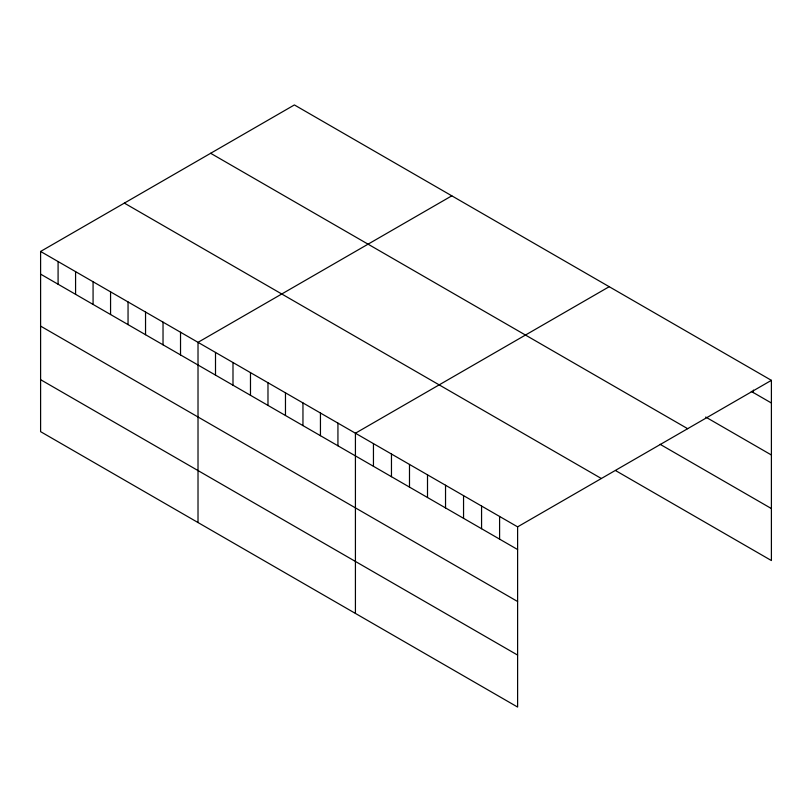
<?xml version="1.0" encoding="UTF-8"?>
<svg xmlns="http://www.w3.org/2000/svg" width="812" height="812" viewBox="0 0 812 812"><rect width="100%" height="100%" fill="white"/><g stroke="black" fill="none" stroke-linecap="round" stroke-linejoin="round"><path stroke-width="1.22" d="M40.6 251.456L517.609 526.856L517.609 707.059L40.6 431.659L40.6 251.456L294.391 104.941L771.4 380.341L771.4 560.544L615.577 470.574M451.807 195.824L198.016 342.339L198.016 522.542M609.213 286.697L355.423 433.222L355.423 613.425M517.609 526.856L771.4 380.341M751.262 391.374L771.4 403.006M705.679 417.043L771.4 454.994M210.643 153.285L687.652 428.685M660.095 444.296L771.4 508.556M124.348 203.112L601.357 478.512M40.6 274.131L517.609 549.531M40.6 326.109L517.609 601.509M40.6 379.681L517.609 655.081M753.384 390.085L753.384 392.602M499.593 516.452L499.593 539.127M481.567 506.049L481.567 528.724M463.55 495.645L463.55 518.32M445.534 485.241L445.534 507.916M427.508 474.837L427.508 497.512M409.492 464.434L409.492 487.098M391.465 454.03L391.465 476.695M373.449 443.626L373.449 466.291M337.934 423.123L337.934 445.798M320.446 413.024L320.446 435.699M302.957 402.935L302.957 425.6M285.469 392.835L285.469 415.5M267.98 382.736L267.98 405.401M250.482 372.637L250.482 395.302M232.993 362.538L232.993 385.203M215.505 352.438L215.505 375.103M180.528 332.24L180.528 354.915M163.029 322.151L163.029 344.816M145.541 312.052L145.541 334.717M128.052 301.952L128.052 324.617M110.564 291.853L110.564 314.518M93.075 281.754L93.075 304.419M75.577 271.655L75.577 294.32M58.088 261.555L58.088 284.23"/></g></svg>
